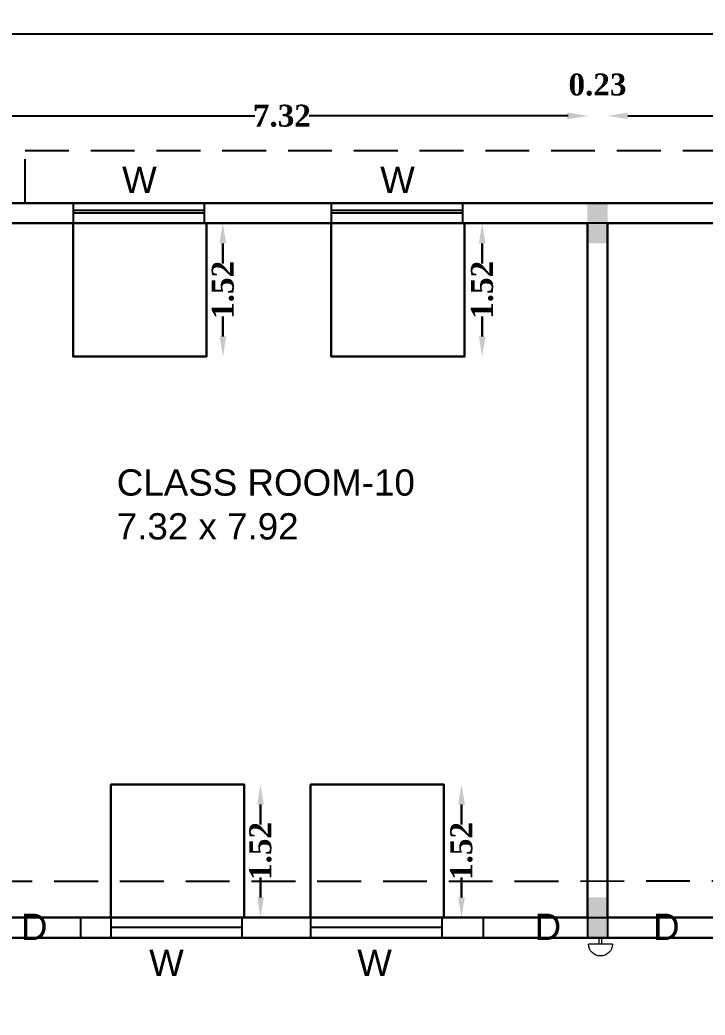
# Model space of a CAD drawing. Header units: metres. Extents: x 0 to 298, y 0 to 162.
# Drawn here: x 203.61 to 211.42, y 21.2 to 32.55 of the extents above; entities that cross this region are included whole.
import ezdxf

# ---------------------------------------------------------------- set-up
doc = ezdxf.new("R2010")
doc.units = ezdxf.units.M
doc.header["$MEASUREMENT"] = 0
doc.linetypes.add('DASHED', pattern=[0.75, 0.5, -0.25])
doc.linetypes.add('PHANTOM2', pattern=[1.25, 0.625, -0.125, 0.125, -0.125, 0.125, -0.125])
for name, color, linetype, lineweight in [('BLK_1_FLR_2_BLT_UP_AREA', 4, 'Continuous', 30), ('BLK_1_FLR_2_REGULAR_ROOM_1', 4, 'Continuous', 30), ('BLK_1_FLR_2_REGULAR_ROOM_2', 4, 'Continuous', 30), ('BLK_1_FLR_2_ROOM_2_LIGHT_VENTILATION_1', 7, 'Continuous', 30), ('BLK_1_FLR_2_ROOM_2_LIGHT_VENTILATION_2', 7, 'Continuous', 30), ('BLK_1_FLR_2_ROOM_2_LIGHT_VENTILATION_3', 7, 'Continuous', 30), ('BLK_1_FLR_2_ROOM_2_LIGHT_VENTILATION_4', 7, 'Continuous', 30), ('BLK_1_LVL_2_BLDG_FOOT_PRINT', 4, 'Continuous', 30)]:
    doc.layers.add(name, color=color, linetype=linetype, lineweight=lineweight)
doc.layers.add('BLK_1_FLR_2_CARPET_AREA', color=10, linetype='Continuous')
doc.styles.get("Standard").update_dxf_attribs({"font": 'arial.ttf', "height": 0.35})
doc.styles.add('working', font='timesbd.ttf', dxfattribs={"height": 0.25})
doc.dimstyles.new('new model', dxfattribs={"dimtxt": 0.25, "dimasz": 0.23, "dimexe": 0.1, "dimexo": 0.1, "dimgap": 0, "dimtad": 0, "dimtoh": 1, "dimzin": 1, "dimdsep": 46, "dimtxsty": 'working', "dimcen": 0.09, "dimse1": 1, "dimse2": 1, "dimclrd": 8, "dimclre": 8, "dimclrt": 3, "dimadec": 1, "dimazin": 0, "dimtfac": 1, "dimtofl": 0, "dimtmove": 0, "dimatfit": 3, "dimfxl": 0, "dimtolj": 1, "dimtzin": 0, "dimlwd": -1, "dimlwe": -1, "dimarcsym": 0})

# ---------------------------------------------------------------- blocks, each defined once
blk = doc.blocks.new('*D192')
at = {"color": 8}
for p, q in [((203.329, 31.452), (206.286, 31.452)), ((209.859, 31.452), (206.903, 31.452))]:
    blk.add_line(p, q, dxfattribs=at)
at = {"color": 8, "lineweight": 35}
for points in [[(203.329, 31.49), (203.329, 31.414), (203.099, 31.452)], [(209.859, 31.49), (209.859, 31.414), (210.089, 31.452)]]:
    blk.add_solid(points, dxfattribs=at)
at = {"layer": 'Defpoints', "color": 0, "lineweight": 35}
for p in [(210.089, 31.452), (203.099, 30.457), (210.089, 30.227)]:
    blk.add_point(p, dxfattribs=at)
at = {"color": 3, "insert": (206.594, 31.452), "char_height": 0.25, "attachment_point": 5, "style": 'working'}
blk.add_mtext('\\A1;7.32', dxfattribs=at)
blk = doc.blocks.new('*D195')
at = {"color": 8}
for p, q in [((210.538, 31.452), (213.659, 31.452)), ((217.398, 31.452), (214.276, 31.452))]:
    blk.add_line(p, q, dxfattribs=at)
at = {"color": 8, "lineweight": 35}
for points in [[(210.538, 31.49), (210.538, 31.414), (210.308, 31.452)], [(217.398, 31.49), (217.398, 31.414), (217.628, 31.452)]]:
    blk.add_solid(points, dxfattribs=at)
at = {"layer": 'Defpoints', "color": 0, "lineweight": 35}
for p in [(217.628, 31.452), (210.308, 30.457), (217.628, 30.227)]:
    blk.add_point(p, dxfattribs=at)
at = {"color": 3, "insert": (213.968, 31.452), "char_height": 0.25, "attachment_point": 5, "style": 'working'}
blk.add_mtext('\\A1;7.32', dxfattribs=at)
blk = doc.blocks.new('*D199')
at = {"color": 8}
for p, q in [((209.848, 31.452), (209.618, 31.452)), ((210.538, 31.452), (210.768, 31.452))]:
    blk.add_line(p, q, dxfattribs=at)
at = {"color": 8, "lineweight": 35}
for points in [[(209.848, 31.49), (209.848, 31.414), (210.078, 31.452)], [(210.538, 31.49), (210.538, 31.414), (210.308, 31.452)]]:
    blk.add_solid(points, dxfattribs=at)
at = {"layer": 'Defpoints', "color": 0, "lineweight": 35}
for p in [(210.308, 31.452), (210.308, 30.457), (210.078, 30.227)]:
    blk.add_point(p, dxfattribs=at)
at = {"color": 3, "insert": (210.193, 31.807), "char_height": 0.25, "attachment_point": 5, "style": 'working'}
blk.add_mtext('\\A1;0.23', dxfattribs=at)
blk = doc.blocks.new('*D307')
at = {"color": 8}
for p, q in [((173.571, 32.383), (198.969, 32.383)), ((225.178, 32.383), (199.78, 32.383))]:
    blk.add_line(p, q, dxfattribs=at)
at = {"color": 8, "lineweight": 35}
for points in [[(173.571, 32.421), (173.571, 32.344), (173.341, 32.383)], [(225.178, 32.421), (225.178, 32.344), (225.408, 32.383)]]:
    blk.add_solid(points, dxfattribs=at)
at = {"layer": 'Defpoints', "color": 0, "lineweight": 35}
for p in [(173.341, 32.383), (173.341, 30.457), (225.408, 30.457)]:
    blk.add_point(p, dxfattribs=at)
at = {"color": 3, "insert": (199.375, 32.383), "char_height": 0.25, "attachment_point": 5, "style": 'working'}
blk.add_mtext('\\A1;52.07', dxfattribs=at)
blk = doc.blocks.new('FIR ALARAM')
at = {"color": 6, "lineweight": 20}
for p, q in [((780.29, 324.308), (780.117, 324.308)), ((780.117, 324.208), (780.504, 324.208)), ((780.29, 324.208), (780.29, 324.308)), ((780.331, 324.208), (780.331, 324.308)), ((780.331, 324.308), (780.504, 324.308))]:
    blk.add_line(p, q, dxfattribs=at)
blk.add_arc((780.31, 324.208), 0.194, 180, 0, dxfattribs=at)
blk = doc.blocks.new('*D436')
at = {"layer": 'BLK_1_FLR_2_ROOM_2_LIGHT_VENTILATION_1', "color": 232, "linetype": 'PHANTOM2'}
for p, q in [((205.921, 29.997), (205.921, 29.769)), ((205.921, 28.937), (205.921, 29.164))]:
    blk.add_line(p, q, dxfattribs=at)
at = {"layer": 'BLK_1_FLR_2_ROOM_2_LIGHT_VENTILATION_1', "color": 232, "lineweight": 35}
for points in [[(205.882, 29.997), (205.959, 29.997), (205.921, 30.227)], [(205.882, 28.937), (205.959, 28.937), (205.921, 28.707)]]:
    blk.add_solid(points, dxfattribs=at)
at = {"layer": 'Defpoints', "color": 0, "lineweight": 35}
for p in [(205.733, 30.227), (205.733, 28.707), (205.921, 28.707)]:
    blk.add_point(p, dxfattribs=at)
at = {"layer": 'BLK_1_FLR_2_ROOM_2_LIGHT_VENTILATION_1', "color": 232, "lineweight": 30, "insert": (205.921, 29.467), "char_height": 0.25, "attachment_point": 5, "rotation": 90, "style": 'working'}
blk.add_mtext('\\A1;1.52', dxfattribs=at)
blk = doc.blocks.new('*D437')
at = {"layer": 'BLK_1_FLR_2_ROOM_2_LIGHT_VENTILATION_2', "color": 232, "linetype": 'PHANTOM2'}
for p, q in [((208.878, 29.997), (208.878, 29.769)), ((208.878, 28.937), (208.878, 29.164))]:
    blk.add_line(p, q, dxfattribs=at)
at = {"layer": 'BLK_1_FLR_2_ROOM_2_LIGHT_VENTILATION_2', "color": 232, "lineweight": 35}
for points in [[(208.84, 29.997), (208.917, 29.997), (208.878, 30.227)], [(208.84, 28.937), (208.917, 28.937), (208.878, 28.707)]]:
    blk.add_solid(points, dxfattribs=at)
at = {"layer": 'Defpoints', "color": 0, "lineweight": 35}
for p in [(208.676, 30.227), (208.676, 28.707), (208.878, 28.707)]:
    blk.add_point(p, dxfattribs=at)
at = {"layer": 'BLK_1_FLR_2_ROOM_2_LIGHT_VENTILATION_2', "color": 232, "lineweight": 30, "insert": (208.878, 29.467), "char_height": 0.25, "attachment_point": 5, "rotation": 90, "style": 'working'}
blk.add_mtext('\\A1;1.52', dxfattribs=at)
blk = doc.blocks.new('*D438')
at = {"layer": 'BLK_1_FLR_2_ROOM_2_LIGHT_VENTILATION_3', "color": 232, "linetype": 'PHANTOM2'}
for p, q in [((206.35, 23.597), (206.35, 23.369)), ((206.35, 22.537), (206.35, 22.764))]:
    blk.add_line(p, q, dxfattribs=at)
at = {"layer": 'BLK_1_FLR_2_ROOM_2_LIGHT_VENTILATION_3', "color": 232, "lineweight": 35}
for points in [[(206.312, 23.597), (206.388, 23.597), (206.35, 23.827)], [(206.312, 22.537), (206.388, 22.537), (206.35, 22.307)]]:
    blk.add_solid(points, dxfattribs=at)
at = {"layer": 'Defpoints', "color": 0, "lineweight": 35}
for p in [(206.162, 23.827), (206.162, 22.307), (206.35, 22.307)]:
    blk.add_point(p, dxfattribs=at)
at = {"layer": 'BLK_1_FLR_2_ROOM_2_LIGHT_VENTILATION_3', "color": 232, "lineweight": 30, "insert": (206.35, 23.067), "char_height": 0.25, "attachment_point": 5, "rotation": 90, "style": 'working'}
blk.add_mtext('\\A1;1.52', dxfattribs=at)
blk = doc.blocks.new('*D439')
at = {"layer": 'BLK_1_FLR_2_ROOM_2_LIGHT_VENTILATION_4', "color": 232, "linetype": 'PHANTOM2'}
for p, q in [((208.642, 23.597), (208.642, 23.369)), ((208.642, 22.537), (208.642, 22.764))]:
    blk.add_line(p, q, dxfattribs=at)
at = {"layer": 'BLK_1_FLR_2_ROOM_2_LIGHT_VENTILATION_4', "color": 232, "lineweight": 35}
for points in [[(208.604, 23.597), (208.681, 23.597), (208.642, 23.827)], [(208.604, 22.537), (208.681, 22.537), (208.642, 22.307)]]:
    blk.add_solid(points, dxfattribs=at)
at = {"layer": 'Defpoints', "color": 0, "lineweight": 35}
for p in [(208.44, 23.827), (208.44, 22.307), (208.642, 22.307)]:
    blk.add_point(p, dxfattribs=at)
at = {"layer": 'BLK_1_FLR_2_ROOM_2_LIGHT_VENTILATION_4', "color": 232, "lineweight": 30, "insert": (208.642, 23.067), "char_height": 0.25, "attachment_point": 5, "rotation": 90, "style": 'working'}
blk.add_mtext('\\A1;1.52', dxfattribs=at)

msp = doc.modelspace()

# ---------------------------------------------------------------- hatches: boundary and pattern name
at = {"ltscale": 0.25}
for points in [[(210.30774, 30.45661), (210.07774, 30.45661), (210.07774, 30.22661), (210.07774, 29.99661), (210.30774, 29.99661)], [(210.30774, 22.53661), (210.07774, 22.53661), (210.07774, 22.30661), (210.07774, 22.07661), (210.30774, 22.07661)]]:
    msp.add_hatch(color=256, dxfattribs=at).paths.add_polyline_path(points)

# ---------------------------------------------------------------- linework, layer by layer
at = {"linetype": 'DASHED'}
for p, q in [((203.66443, 31.05661), (225.40774, 31.05661)), ((203.66443, 30.45661), (203.66443, 31.05661)), ((228.49734, 22.72235), (170.97384, 22.71799))]:
    msp.add_line(p, q, dxfattribs=at)
msp.add_line((225.40774, 30.45661), (173.34144, 30.45661))
at = {"ltscale": 0.25}
for p, q in [((204.21284, 30.45661), (204.21284, 30.22661)), ((205.71284, 30.22661), (205.71284, 30.45661)), ((207.1563, 30.45661), (207.1563, 30.22661)), ((208.6563, 30.22661), (208.6563, 30.45661)), ((204.21284, 30.37461), (205.71284, 30.37461)), ((204.21284, 30.34768), (205.71284, 30.34768)), ((207.1563, 30.37461), (208.6563, 30.37461)), ((207.1563, 30.34768), (208.6563, 30.34768)), ((225.40774, 30.22661), (180.43774, 30.22661)), ((210.07774, 30.22661), (210.07774, 22.07661)), ((210.30774, 30.22661), (210.30774, 22.07661)), ((204.29938, 22.30661), (208.88938, 22.30661)), ((204.29938, 22.07661), (204.29938, 22.30661)), ((204.64217, 22.30661), (204.64217, 22.07661)), ((206.14217, 22.07661), (206.14217, 22.30661)), ((206.92033, 22.30661), (206.92033, 22.07661)), ((208.42033, 22.07661), (208.42033, 22.30661)), ((208.88938, 22.30661), (208.88938, 22.07661)), ((210.07774, 22.30661), (210.30774, 22.30661)), ((204.64217, 22.19768), (206.14217, 22.19768)), ((206.92033, 22.19768), (208.42033, 22.19768)), ((204.29938, 22.07661), (208.88938, 22.07661)), ((210.07774, 22.07661), (210.30774, 22.07661))]:
    msp.add_line(p, q, dxfattribs=at)
msp.add_lwpolyline([(173.34144, 30.45661), (225.40774, 30.45661), (225.40866, 15.30692), (216.50818, 15.30692), (216.50818, 19.63661), (210.53938, 19.63661), (188.05566, 19.63661), (183.55774, 19.63661), (183.55774, 15.30661), (183.55774, 11.72161), (173.34144, 11.72161)], close=True)
at = {"layer": 'BLK_1_FLR_2_BLT_UP_AREA', "color": 26}
msp.add_lwpolyline([(173.34144, 11.72161), (183.55774, 11.72161), (183.55774, 19.63661), (216.50839, 19.63648), (216.50798, 15.30679), (225.4081, 15.30692), (225.40728, 30.45661), (173.34144, 30.45661)], close=True, dxfattribs=at)
at = {"layer": 'BLK_1_FLR_2_CARPET_AREA', "color": 15, "linetype": 'Continuous', "lineweight": 30}
msp.add_lwpolyline([(216.73817, 19.86684), (183.32772, 19.86661), (183.32772, 11.95161), (181.11772, 11.95161), (181.11772, 15.53661), (173.57198, 15.53661), (173.57198, 19.63661), (181.11772, 19.63661), (181.11772, 19.86661), (173.57142, 19.86599), (173.57142, 22.07661), (196.08937, 22.07661), (196.08958, 30.22661), (200.18937, 30.22661), (200.18937, 22.07661), (200.41937, 22.07661), (200.41938, 26.94661), (202.53938, 26.94661), (202.53937, 22.07661), (225.17772, 22.07661)], dxfattribs=at)
for points in [[(202.76937, 22.30661), (210.07772, 22.30661), (210.07772, 30.22661), (202.76937, 30.22661)], [(210.30772, 22.30661), (217.62772, 22.30661), (217.62772, 30.22661), (210.30772, 30.22661)]]:
    msp.add_lwpolyline(points, close=True, dxfattribs=at)
at = {"layer": 'BLK_1_FLR_2_REGULAR_ROOM_1', "color": 3, "lineweight": 30}
msp.add_lwpolyline([(210.30774, 22.30661), (217.62774, 22.30661), (217.62774, 30.22661), (210.30774, 30.22661)], close=True, dxfattribs=at)
at = {"layer": 'BLK_1_FLR_2_REGULAR_ROOM_2', "color": 3, "lineweight": 30}
msp.add_lwpolyline([(202.76938, 22.30661), (210.07774, 22.30661), (210.07774, 30.22661), (202.76938, 30.22661)], close=True, dxfattribs=at)
at = {"layer": 'BLK_1_FLR_2_ROOM_2_LIGHT_VENTILATION_1', "color": 3, "lineweight": 30}
msp.add_lwpolyline([(204.21284, 30.22661), (205.73284, 30.22661), (205.73284, 28.70661), (204.21284, 28.70661)], close=True, dxfattribs=at)
at = {"layer": 'BLK_1_FLR_2_ROOM_2_LIGHT_VENTILATION_2', "color": 3, "lineweight": 30}
msp.add_lwpolyline([(207.1563, 30.22661), (208.6763, 30.22661), (208.6763, 28.70661), (207.1563, 28.70661)], close=True, dxfattribs=at)
at = {"layer": 'BLK_1_FLR_2_ROOM_2_LIGHT_VENTILATION_3', "color": 3, "lineweight": 30}
msp.add_lwpolyline([(204.64217, 23.82661), (206.16217, 23.82661), (206.16217, 22.30661), (204.64217, 22.30661)], close=True, dxfattribs=at)
at = {"layer": 'BLK_1_FLR_2_ROOM_2_LIGHT_VENTILATION_4', "color": 3, "lineweight": 30}
msp.add_lwpolyline([(206.92033, 23.82661), (208.44033, 23.82661), (208.44033, 22.30661), (206.92033, 22.30661)], close=True, dxfattribs=at)
at = {"layer": 'BLK_1_LVL_2_BLDG_FOOT_PRINT', "color": 1}
msp.add_lwpolyline([(173.34144, 11.72161), (183.55774, 11.72161), (183.55774, 19.63661), (216.50834, 19.63668), (216.50803, 15.30699), (225.4082, 15.30692), (225.40728, 30.45661), (173.34144, 30.45661)], close=True, dxfattribs=at)

# ---------------------------------------------------------------- block references
at = {"xscale": -0.7052272580437317, "yscale": 0.7052272580437317, "zscale": 0.7052272580437317}
msp.add_blockref('FIR ALARAM', (760.52328, -206.63416), dxfattribs=at)

# ---------------------------------------------------------------- texts
at = {"ltscale": 0.25, "char_height": 0.3, "attachment_point": 1}
for s, insert, width in [('\\A1;W', (204.77145, 30.87235), 341.4821849), ('\\A1;W', (207.71491, 30.87235), 341.4821849), ('\\A1;CLASS ROOM-10\\P7.32 x 7.92', (204.7107, 27.4202), 4.4059037), ('\\A1;D', (203.61844, 22.35278), 341.4821849), ('\\A1;D', (209.47573, 22.35278), 341.4821849), ('\\A1;D', (210.8268, 22.35278), 341.4821849), ('\\A1;W', (205.07984, 21.94305), 341.4821849), ('\\A1;W', (207.45286, 21.94305), 341.4821849)]:
    msp.add_mtext(s, dxfattribs=dict(at, insert=insert, width=width))

# ---------------------------------------------------------------- dimensions: what is measured, and where the dimension line sits
for base, p1, p2, override, picture, middle in [((173.34144, 32.38253), (225.40774, 30.45661), (173.34144, 30.45661), {"dimpost": '\\X'}, '*D307', (199.37459, 32.38253)), ((210.30774, 31.45214), (210.07774, 30.22661), (210.30774, 30.45661), {"dimpost": '\\X', "dimtmove": 2}, '*D199', (210.19274, 31.80738)), ((217.62774, 31.45214), (210.30774, 30.45661), (217.62774, 30.22661), {"dimpost": '\\X', "dimtmove": 2}, '*D195', (213.96774, 31.45214))]:
    dim = msp.add_linear_dim(base=base, p1=p1, p2=p2, dimstyle='new model', override=override)
    dim.commit()
    dim.dimension.update_dxf_attribs({"geometry": picture, "text_midpoint": middle})
dim = msp.add_linear_dim(base=(210.08938, 31.45214), p1=(203.09938, 30.45661), p2=(210.08938, 30.22661), text='7.32', dimstyle='new model', override={"dimpost": '\\X', "dimtmove": 2})
dim.commit()
dim.dimension.update_dxf_attribs({"geometry": '*D192', "text_midpoint": (206.59438, 31.45214)})
at = {"layer": 'BLK_1_FLR_2_ROOM_2_LIGHT_VENTILATION_1', "color": 232, "lineweight": 30}
dim = msp.add_linear_dim(base=(205.92079, 28.70661), p1=(205.73284, 30.22661), p2=(205.73284, 28.70661), angle=90, dimstyle='new model', override={"dimpost": '\\X', "dimclrd": 232, "dimclrt": 232, "dimfxl": 75, "dimfxlon": 1, "dimtfill": 1}, dxfattribs=at)
dim.commit()
dim.dimension.update_dxf_attribs({"geometry": '*D436', "text_midpoint": (205.92079, 29.46661)})
at = {"layer": 'BLK_1_FLR_2_ROOM_2_LIGHT_VENTILATION_2', "color": 232, "lineweight": 30}
dim = msp.add_linear_dim(base=(208.87835, 28.70661), p1=(208.6763, 30.22661), p2=(208.6763, 28.70661), angle=90, dimstyle='new model', override={"dimpost": '\\X', "dimclrd": 232, "dimclrt": 232, "dimfxl": 75, "dimfxlon": 1, "dimtfill": 1}, dxfattribs=at)
dim.commit()
dim.dimension.update_dxf_attribs({"geometry": '*D437', "text_midpoint": (208.87835, 29.46661)})
at = {"layer": 'BLK_1_FLR_2_ROOM_2_LIGHT_VENTILATION_3', "color": 232, "lineweight": 30}
dim = msp.add_linear_dim(base=(206.35013, 22.30661), p1=(206.16217, 23.82661), p2=(206.16217, 22.30661), angle=90, dimstyle='new model', override={"dimpost": '\\X', "dimclrd": 232, "dimclrt": 232, "dimfxl": 75, "dimfxlon": 1, "dimtfill": 1}, dxfattribs=at)
dim.commit()
dim.dimension.update_dxf_attribs({"geometry": '*D438', "text_midpoint": (206.35013, 23.06661)})
at = {"layer": 'BLK_1_FLR_2_ROOM_2_LIGHT_VENTILATION_4', "color": 232, "lineweight": 30}
dim = msp.add_linear_dim(base=(208.64238, 22.30661), p1=(208.44033, 23.82661), p2=(208.44033, 22.30661), angle=90, dimstyle='new model', override={"dimpost": '\\X', "dimclrd": 232, "dimclrt": 232, "dimfxl": 75, "dimfxlon": 1, "dimtfill": 1}, dxfattribs=at)
dim.commit()
dim.dimension.update_dxf_attribs({"geometry": '*D439', "text_midpoint": (208.64238, 23.06661)})

doc.saveas('drawing.dxf')
